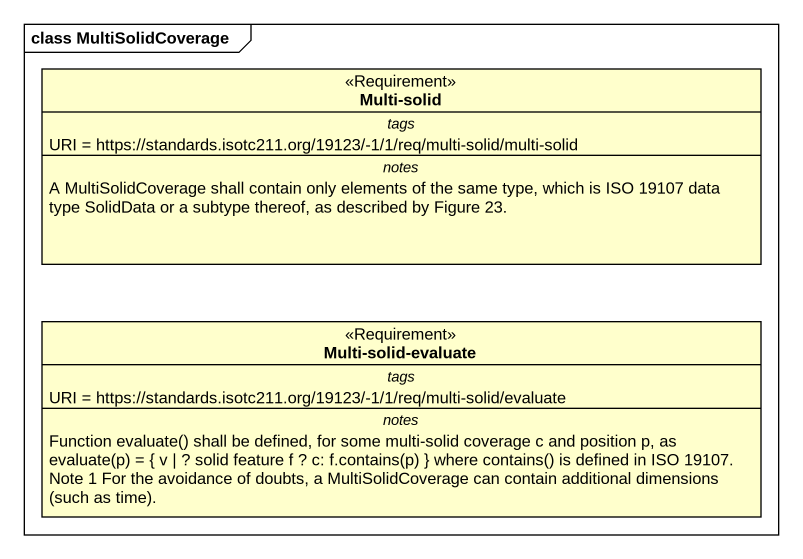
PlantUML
@startuml
mainframe class MultiSolidCoverage
hide circle
hide empty members
class "Multi-solid" as Multi_solid <<Requirement>> {
  -- tags --
  URI = https://standards.isotc211.org/19123/-1/1/req/multi-solid/multi-solid
  -- notes --
  A MultiSolidCoverage shall contain only elements of the same type, which is ISO 19107 data type SolidData or a subtype thereof, as described by Figure 23.
}
class "Multi-solid-evaluate" as Multi_solid_evaluate <<Requirement>> {
  -- tags --
  URI = https://standards.isotc211.org/19123/-1/1/req/multi-solid/evaluate
  -- notes --
  {field} Function evaluate() shall be defined, for some multi-solid coverage c and position p, as
  {field} evaluate(p) = { v | ? solid feature f ? c: f.contains(p) } where contains() is defined in ISO 19107.
  {field} Note 1 For the avoidance of doubts, a MultiSolidCoverage can contain additional dimensions (such as time).
}
@enduml
